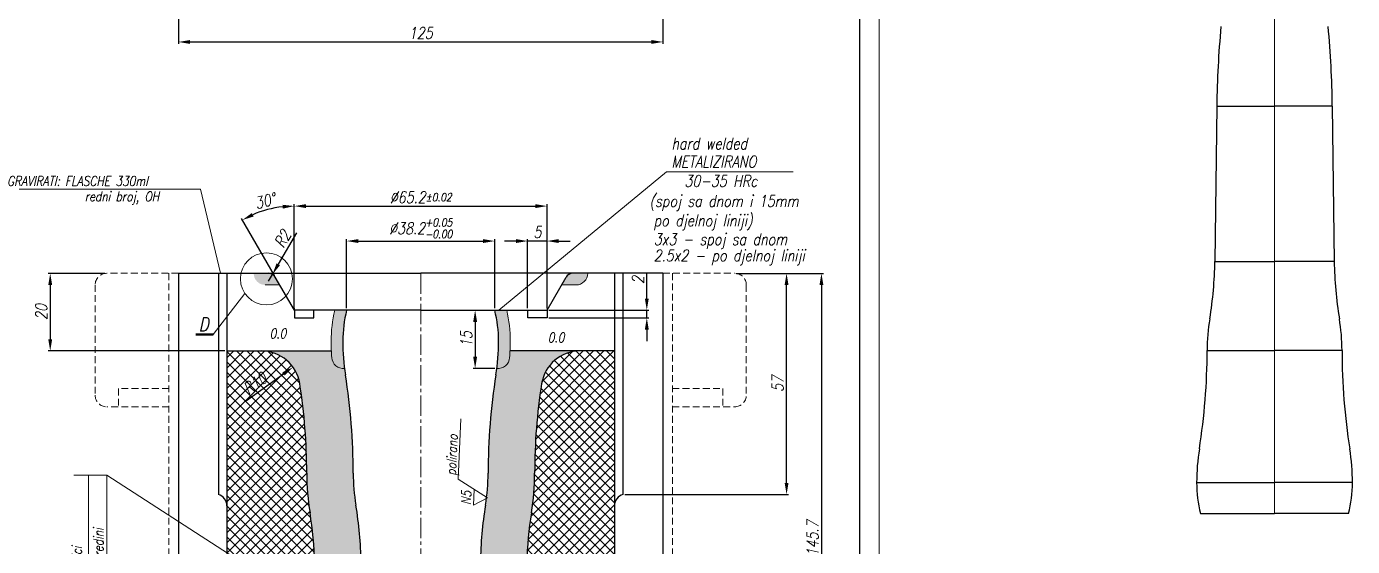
# Model space of a CAD drawing. Extents: x 176 to 1002, y 12 to 613.
# Drawn here: x 659.5 to 1001.6, y 272.7 to 406.7 of the extents above; entities that cross this region are included whole.
import ezdxf

# ---------------------------------------------------------------- set-up
doc = ezdxf.new("R2010")
doc.units = 0
doc.header["$LTSCALE"] = 7
doc.header["$MEASUREMENT"] = 0
doc.linetypes.add('CENTER2', pattern=[1.125, 0.75, -0.125, 0.125, -0.125])
doc.linetypes.add('HIDDEN', pattern=[0.375, 0.25, -0.125])
doc.layers.get('0').update_dxf_attribs({"linetype": 'CONTINUOUS', "lineweight": 15})
for name, color, linetype, lineweight in [('1', 1, 'CENTER2', 15), ('2', 2, 'HIDDEN', 15), ('3', 3, 'CONTINUOUS', 30), ('4', 5, 'CONTINUOUS', 50), ('8', 252, 'CONTINUOUS', 15)]:
    doc.layers.add(name, color=color, linetype=linetype, lineweight=lineweight)
doc.styles.add('ITALICT', font='ITALICT.shx', dxfattribs={"width": 0.8, "height": 3})
doc.dimstyles.get("Standard").update_dxf_attribs({"dimtxt": 3, "dimasz": 3, "dimexe": 0.5, "dimexo": 0.5, "dimgap": 0.8, "dimtad": 1, "dimdsep": 46, "dimtxsty": 'ITALICT', "dimcen": 0.09, "dimazin": 2, "dimtfac": 1, "dimtmove": 0, "dimatfit": 3, "dimfxl": 1, "dimtolj": 1, "dimtzin": 0, "dimarcsym": 0})

# ---------------------------------------------------------------- blocks, each defined once
blk = doc.blocks.new('*D15')
at = {"color": 0, "lineweight": -2, "transparency": 16777216}
for p, q in [((728.56, 334.12), (728.56, 360.94)), ((731.56, 360.44), (790.76, 360.44)), ((793.76, 334.12), (793.76, 360.94))]:
    blk.add_line(p, q, dxfattribs=at)
at = {"color": 0, "transparency": 16777216}
for points in [[(731.56, 360.94), (731.56, 359.94), (728.56, 360.44)], [(790.76, 360.94), (790.76, 359.94), (793.76, 360.44)]]:
    blk.add_solid(points, dxfattribs=at)
at = {"color": 0, "transparency": 16777216, "insert": (761.16, 362.74), "char_height": 3, "attachment_point": 5, "style": 'ITALICT'}
blk.add_mtext('\\A1;%%c65.2{}{\\H0.71x;\\C3;%%p0.02}', dxfattribs=at)
blk = doc.blocks.new('*D36')
at = {"color": 0, "lineweight": -2, "transparency": 16777216}
for p, q in [((842.66, 343.12), (856.06, 343.12)), ((855.56, 289.12), (855.56, 340.12)), ((813.85, 286.12), (856.06, 286.12))]:
    blk.add_line(p, q, dxfattribs=at)
at = {"color": 0, "transparency": 16777216}
for points in [[(855.06, 340.12), (856.06, 340.12), (855.56, 343.12)], [(855.06, 289.12), (856.06, 289.12), (855.56, 286.12)]]:
    blk.add_solid(points, dxfattribs=at)
at = {"color": 0, "transparency": 16777216, "insert": (853.26, 314.62), "char_height": 3, "attachment_point": 5, "rotation": 90, "style": 'ITALICT'}
blk.add_mtext('\\A1;57', dxfattribs=at)
blk = doc.blocks.new('*D39')
at = {"color": 0, "lineweight": -2, "transparency": 16777216}
for p, q in [((842.66, 343.12), (865.06, 343.12)), ((864.56, 340.12), (864.56, 200.42)), ((769.61, 197.42), (865.06, 197.42))]:
    blk.add_line(p, q, dxfattribs=at)
at = {"color": 0, "transparency": 16777216}
for points in [[(864.06, 340.12), (865.06, 340.12), (864.56, 343.12)], [(864.06, 200.42), (865.06, 200.42), (864.56, 197.42)]]:
    blk.add_solid(points, dxfattribs=at)
at = {"color": 0, "transparency": 16777216, "insert": (862.26, 274.77), "char_height": 3, "attachment_point": 5, "rotation": 90, "style": 'ITALICT'}
blk.add_mtext('\\A1;145.7', dxfattribs=at)
blk = doc.blocks.new('*D40')
at = {"color": 0, "lineweight": -2, "transparency": 16777216}
for p, q in [((679.66, 343.12), (665.08, 343.12)), ((665.58, 340.12), (665.58, 326.12)), ((710.66, 323.12), (665.08, 323.12))]:
    blk.add_line(p, q, dxfattribs=at)
at = {"color": 0, "transparency": 16777216}
for points in [[(665.08, 340.12), (666.08, 340.12), (665.58, 343.12)], [(665.08, 326.12), (666.08, 326.12), (665.58, 323.12)]]:
    blk.add_solid(points, dxfattribs=at)
at = {"color": 0, "transparency": 16777216, "insert": (663.28, 333.12), "char_height": 3, "attachment_point": 5, "rotation": 90, "style": 'ITALICT'}
blk.add_mtext('\\A1;20', dxfattribs=at)
blk = doc.blocks.new('*D54')
at = {"color": 0, "lineweight": -2, "transparency": 16777216}
for p, q in [((742.06, 334.12), (742.06, 351.94)), ((745.06, 351.44), (777.26, 351.44)), ((780.26, 334.12), (780.26, 351.94))]:
    blk.add_line(p, q, dxfattribs=at)
at = {"color": 0, "transparency": 16777216}
for points in [[(745.06, 351.94), (745.06, 350.94), (742.06, 351.44)], [(777.26, 351.94), (777.26, 350.94), (780.26, 351.44)]]:
    blk.add_solid(points, dxfattribs=at)
at = {"color": 0, "transparency": 16777216, "insert": (761.16, 354.72), "char_height": 3, "attachment_point": 5, "style": 'ITALICT'}
blk.add_mtext('\\A1;%%c38.2{}{\\H0.71x;\\C3;\\S+0.05^ -0.00;}', dxfattribs=at)
blk = doc.blocks.new('*D85')
at = {"color": 0, "lineweight": -2, "transparency": 16777216}
for p, q in [((698.66, 509.57), (698.66, 402.24)), ((823.66, 509.57), (823.66, 402.24)), ((701.66, 402.74), (820.66, 402.74))]:
    blk.add_line(p, q, dxfattribs=at)
at = {"color": 0, "transparency": 16777216}
for points in [[(701.66, 403.24), (701.66, 402.24), (698.66, 402.74)], [(820.66, 403.24), (820.66, 402.24), (823.66, 402.74)]]:
    blk.add_solid(points, dxfattribs=at)
at = {"color": 0, "transparency": 16777216, "insert": (761.16, 405.04), "char_height": 3, "attachment_point": 5, "style": 'ITALICT'}
blk.add_mtext('\\A1;125', dxfattribs=at)
blk = doc.blocks.new('*D86')
at = {"color": 0, "lineweight": -2, "transparency": 16777216}
for p, q in [((728.56, 334.62), (728.56, 360.95)), ((723.41, 342.55), (714.9, 357.29))]:
    blk.add_line(p, q, dxfattribs=at)
blk.add_arc((728.56, 333.62), 26.83, 96.4093, 113.5907, dxfattribs=at)
at = {"color": 0, "transparency": 16777216}
for points in [[(725.54, 360.78), (725.6, 359.79), (728.56, 360.45)], [(718.05, 357.76), (717.6, 358.66), (715.15, 356.86)]]:
    blk.add_solid(points, dxfattribs=at)
at = {"color": 0, "transparency": 16777216, "insert": (721.02, 361.76), "char_height": 3, "attachment_point": 5, "rotation": 15, "style": 'ITALICT'}
blk.add_mtext('\\A1;30°', dxfattribs=at)
blk = doc.blocks.new('*D91')
at = {"color": 0, "lineweight": -2, "transparency": 16777216}
for p, q in [((819.5, 336.62), (819.5, 343.16)), ((794.26, 333.62), (820, 333.62)), ((819.5, 331.62), (819.5, 333.62)), ((794.26, 331.62), (820, 331.62)), ((819.5, 328.62), (819.5, 325.62))]:
    blk.add_line(p, q, dxfattribs=at)
at = {"color": 0, "transparency": 16777216}
for points in [[(819, 336.62), (820, 336.62), (819.5, 333.62)], [(819, 328.62), (820, 328.62), (819.5, 331.62)]]:
    blk.add_solid(points, dxfattribs=at)
at = {"color": 0, "transparency": 16777216, "insert": (817.2, 341.39), "char_height": 3, "attachment_point": 5, "rotation": 90, "style": 'ITALICT'}
blk.add_mtext('\\A1;2', dxfattribs=at)
blk = doc.blocks.new('*D92')
at = {"color": 0, "lineweight": -2, "transparency": 16777216}
for p, q in [((785.76, 351.44), (782.76, 351.44)), ((788.76, 334.12), (788.76, 351.94)), ((793.76, 351.44), (788.76, 351.44)), ((793.76, 334.12), (793.76, 351.94)), ((796.76, 351.44), (799.76, 351.44))]:
    blk.add_line(p, q, dxfattribs=at)
at = {"color": 0, "transparency": 16777216}
for points in [[(785.76, 351.94), (785.76, 350.94), (788.76, 351.44)], [(796.76, 351.94), (796.76, 350.94), (793.76, 351.44)]]:
    blk.add_solid(points, dxfattribs=at)
at = {"color": 0, "transparency": 16777216, "insert": (791.26, 353.74), "char_height": 3, "attachment_point": 5, "style": 'ITALICT'}
blk.add_mtext('\\A1;5', dxfattribs=at)
blk = doc.blocks.new('*D93')
at = {"color": 0, "lineweight": -2, "transparency": 16777216}
for p, q in [((775.21, 330.62), (775.21, 321.62)), ((780.32, 318.62), (774.71, 318.62))]:
    blk.add_line(p, q, dxfattribs=at)
at = {"color": 0, "transparency": 16777216}
for points in [[(774.71, 330.62), (775.71, 330.62), (775.21, 333.62)], [(774.71, 321.62), (775.71, 321.62), (775.21, 318.62)]]:
    blk.add_solid(points, dxfattribs=at)
at = {"color": 0, "transparency": 16777216, "insert": (772.91, 326.12), "char_height": 3, "attachment_point": 5, "rotation": 90, "style": 'ITALICT'}
blk.add_mtext('\\A1;15', dxfattribs=at)
blk = doc.blocks.new('*D98')
at = {"color": 0, "lineweight": -2, "transparency": 16777216}
blk.add_line((716.19, 310.32), (725.77, 317.2), dxfattribs=at)
at = {"color": 0, "transparency": 16777216}
blk.add_solid([(725.48, 317.61), (726.06, 316.8), (728.21, 318.95)], dxfattribs=at)
at = {"color": 0, "transparency": 16777216, "insert": (718.42, 314.76), "char_height": 3, "attachment_point": 5, "rotation": 35.681, "style": 'ITALICT'}
blk.add_mtext('\\A1;R10', dxfattribs=at)
blk = doc.blocks.new('*D102')
at = {"color": 0, "lineweight": -2, "transparency": 16777216}
for p, q in [((729.12, 353.59), (724.42, 345.45)), ((721.92, 341.12), (722.92, 342.85))]:
    blk.add_line(p, q, dxfattribs=at)
at = {"color": 0, "transparency": 16777216}
blk.add_solid([(723.99, 345.7), (724.86, 345.2), (722.92, 342.85)], dxfattribs=at)
at = {"color": 0, "transparency": 16777216, "insert": (725.53, 351.97), "char_height": 3, "attachment_point": 5, "rotation": 60, "style": 'ITALICT'}
blk.add_mtext('\\A1;R2', dxfattribs=at)

msp = doc.modelspace()

# ---------------------------------------------------------------- hatches: boundary and pattern name
h = msp.add_hatch(color=256)
h.dxf.hatch_style = 1
h.paths.add_polyline_path([(723.6568, 342.121, 0.26794919), (721.9247, 343.121), (718.0794, 343.121, 0.41421356), (721.0794, 340.121), (724.8115, 340.121)])
h.paths.add_polyline_path([(804.2491, 343.121), (800.4038, 343.121, 0.26794919), (798.6717, 342.121), (797.517, 340.121), (801.2491, 340.121, 0.41421356)])
h = msp.add_hatch(color=256)
h.dxf.hatch_style = 1
h.paths.add_polyline_path([(742.0642, 333.621), (738.9774, 333.621, 0.05688735), (738.0642, 325.621, 0.01826869), (738.219, 321.3869, 0.4222253), (741.5115, 318.621, -0.03191554), (741.0642, 325.621, -0.06225775)])
h.paths.add_polyline_path([(781.2642, 325.621, -0.03191554), (780.817, 318.621, 0.4222253), (784.1095, 321.3869, 0.01826869), (784.2642, 325.621, 0.05688735), (783.3511, 333.621), (780.2642, 333.621, -0.06225775)])
at = {"layer": '8'}
h = msp.add_hatch(dxfattribs=at)
h.set_pattern_fill('ANSI37', color=256, scale=15)
h.paths.add_polyline_path([(731.7642, 291.621, 0.03900756), (729.963, 314.6742, 0.36924002), (720.0844, 323.121), (711.1642, 323.121), (711.1642, 271.1436), (733.915, 256.4845), (733.7652, 268.471, 0.03825656), (732.6109, 281.4098, -0.04138636)])
h.paths.add_polyline_path([(733.915, 256.4845), (711.1642, 271.1436), (711.1642, 192.9876), (736.0126, 183.4583), (735.8649, 197.4947, 0.02019685), (735.3799, 207.0114, -0.0197033), (734.2652, 228.471)])
h.paths.add_polyline_path([(736.0126, 183.4583), (711.1642, 192.9876), (711.1642, 143.221), (726.3304, 143.221, 0.41729991), (736.3298, 153.3263)])
h.paths.add_polyline_path([(723.5862, 237.5155), (723.5862, 247.244), (719.0862, 247.244), (719.0862, 237.5155)], flags=24)
h.paths.add_polyline_path([(723.5554, 157.0764), (728.7118, 150.0692), (732.3362, 152.7364), (727.1798, 159.7436)], flags=24)
h.paths.add_polyline_path([(716.1969, 310.3911), (723.2637, 315.4656), (720.639, 319.1208), (713.5721, 314.0464)], flags=24)
h = msp.add_hatch(dxfattribs=at)
h.set_pattern_fill('DOTS', color=256, scale=15)
h.paths.add_polyline_path([(743.7642, 291.621, 0.03964348), (741.7536, 316.9405, -0.00771817), (741.5115, 318.621, -0.4222253), (738.219, 321.3869, -0.0074876), (738.1181, 323.121), (720.0844, 323.121, -0.36924002), (729.963, 314.6742, -0.03900756), (731.7642, 291.621, 0.04138636), (732.6109, 281.4098, -0.03825656), (733.7652, 268.471), (734.2652, 228.471, 0.0197033), (735.3799, 207.0114, -0.02019685), (735.8649, 197.4947), (735.8735, 196.6787), (739.2012, 196.6787, -1), (739.2012, 188.7527), (735.9569, 188.7527), (735.9998, 184.6787), (739.2012, 184.6787, -1), (739.2012, 176.7527), (736.0832, 176.7527), (736.3298, 153.3263, -0.41729991), (726.3304, 143.221), (745.4367, 143.221), (745.3907, 147.5896, -0.41421356), (748.359, 150.621), (747.8642, 197.621, 0.02019685), (747.33, 208.1055, -0.0197033), (746.2642, 228.621), (745.7642, 268.621, 0.03825656), (744.447, 283.3862, -0.04138636)])
h.paths.add_polyline_path([(739.2012, 196.6787), (735.8735, 196.6787), (735.9569, 188.7527), (739.2012, 188.7527, 1)], flags=17)
h.paths.add_polyline_path([(743.1642, 180.7157), (736.0126, 183.4583), (736.0832, 176.7527), (739.2012, 176.7527, 0.41421356)], flags=17)
h.paths.add_polyline_path([(739.2012, 184.6787), (735.9998, 184.6787), (736.0126, 183.4583), (743.1642, 180.7157, 0.41421356)], flags=17)
h.paths.add_polyline_path([(739.3278, 244.0909), (739.3278, 251.4325), (736.7028, 251.4325), (736.7028, 244.0909)], flags=24)
h.paths.add_polyline_path([(741.4301, 235.1962), (741.4301, 243.3033), (737.6801, 243.3033), (737.6801, 235.1962)], flags=24)
h = msp.add_hatch(dxfattribs=at)
h.set_pattern_fill('DOTS', color=256, scale=15)
h.paths.add_polyline_path([(790.5642, 291.621, -0.03900756), (792.3655, 314.6742, -0.36924002), (802.2441, 323.121), (784.2103, 323.121, -0.0074876), (784.1095, 321.3869, -0.4222253), (780.817, 318.621, -0.00771817), (780.5749, 316.9405, 0.03964348), (778.5642, 291.621, -0.03136627), (778.1715, 285.3663), (778.3605, 285.2457), (778.1413, 285.1318, -0.00882493), (777.8814, 283.3862, 0.03825656), (776.5642, 268.621), (776.0642, 228.621, -0.0197033), (774.9985, 208.1055, 0.02019685), (774.4642, 197.621), (773.9695, 150.621, -0.41421356), (776.9378, 147.5896), (776.8918, 143.221), (795.9981, 143.221, -0.41729991), (785.9986, 153.3263), (786.2452, 176.7527), (783.1272, 176.7527, -1), (783.1272, 184.6787), (786.3287, 184.6787), (786.3715, 188.7527), (783.1272, 188.7527, -1), (783.1272, 196.6787), (786.455, 196.6787), (786.4636, 197.4947, -0.02019685), (786.9485, 207.0114, 0.0197033), (788.0633, 228.471), (788.5633, 268.471, -0.03825656), (789.7176, 281.4098, 0.04138636)])
h.paths.add_polyline_path([(786.3287, 184.6787), (783.1272, 184.6787, 1), (783.1272, 176.7527), (786.2452, 176.7527)], flags=17)
h.paths.add_polyline_path([(786.455, 196.6787), (783.1272, 196.6787, 1), (783.1272, 188.7527), (786.3715, 188.7527)], flags=17)
h.paths.add_polyline_path([(785.1841, 235.1962), (785.1841, 243.3033), (781.4341, 243.3033), (781.4341, 235.1962)], flags=24)
h.paths.add_polyline_path([(783.0817, 244.0909), (783.0817, 251.4325), (780.4567, 251.4325), (780.4567, 244.0909)], flags=24)
h = msp.add_hatch(dxfattribs=at)
h.set_pattern_fill('ANSI37', color=256, scale=15)
h.paths.add_polyline_path([(811.1642, 323.121), (802.2441, 323.121, 0.36924002), (792.3655, 314.6742, 0.03900756), (790.5642, 291.621, -0.04138636), (789.7176, 281.4098, 0.03825656), (788.5633, 268.471), (788.0633, 228.471, -0.0197033), (786.9485, 207.0114, 0.02019685), (786.4636, 197.4947), (785.9986, 153.3263, 0.41729991), (795.9981, 143.221), (811.1642, 143.221)])
h.paths.add_polyline_path([(804.2179, 237.5155), (804.2179, 247.244), (799.7179, 247.244), (799.7179, 237.5155)], flags=24)

# ---------------------------------------------------------------- linework, layer by layer
for p, q in [((879.4079, 612.9628), (879.4079, 12.3608)), ((981.4596, 281.1949), (981.4596, 479.1949)), ((824.6164, 369.2319), (781.2817, 333.621)), ((857.2871, 369.2319), (824.6164, 369.2319)), ((654.5881, 364.846), (704.3573, 364.846)), ((704.3573, 364.846), (709.5363, 343.121)), ((721.0794, 340.121), (724.8115, 340.121)), ((801.2491, 340.121), (797.517, 340.121)), ((715.8269, 337.9113), (707.6362, 327.4)), ((728.5642, 334.121), (728.5642, 333.621)), ((793.7642, 333.621), (793.7642, 334.121)), ((770.8425, 290.0395), (771.5283, 305.6015)), ((671.671, 291.0956), (680.199, 291.0956)), ((675.4528, 232.5317), (675.4528, 291.0956)), ((680.199, 291.0956), (680.199, 232.5744)), ((680.199, 291.0956), (739.8911, 252.6339)), ((770.8425, 290.0395), (778.3605, 285.2457)), ((774.8054, 283.3969), (774.9819, 287.4001)), ((778.3605, 285.2457), (774.8054, 283.3969))]:
    msp.add_line(p, q)
msp.add_circle((721.3659, 341.696), 6.7086)
for centre, radius, start, end in [((801.2491, 343.121), 3, 270, 0), ((773.5642, 325.621), 35.5, 166.976415, 180), ((748.7642, 325.621), 35.5, 0, 13.023585), ((796.0642, 325.621), 58, 180, 184.18641), ((726.2642, 325.621), 58, 355.81359, 0), ((741.211, 321.6059), 3, 184.18641, 275.749216), ((781.1175, 321.6059), 3, 264.250784, 355.81359)]:
    msp.add_arc(centre, radius, start, end)
at = {"layer": '1'}
msp.add_line((761.1642, 343.121), (761.1642, 118.221), dxfattribs=at)
at = {"layer": '2'}
for p, q in [((698.6642, 343.121), (680.1642, 343.121)), ((696.2142, 343.121), (696.2142, 267.721)), ((823.6642, 343.121), (842.1642, 343.121)), ((826.1142, 343.121), (826.1142, 267.721)), ((677.1642, 340.121), (677.1642, 311.721)), ((845.1642, 340.121), (845.1642, 311.721)), ((696.2142, 313.421), (683.2142, 313.421)), ((683.2142, 313.421), (683.2142, 308.721)), ((826.1142, 313.421), (839.1142, 313.421)), ((839.1142, 313.421), (839.1142, 308.721)), ((696.2142, 308.721), (680.1642, 308.721)), ((826.1142, 308.721), (842.1642, 308.721))]:
    msp.add_line(p, q, dxfattribs=at)
for centre, start, end in [((680.1642, 340.121), 90, 180), ((842.1642, 340.121), 0, 90), ((680.1642, 311.721), 180, 270), ((842.1642, 311.721), 270, 0)]:
    msp.add_arc(centre, 3, start, end, dxfattribs=at)
at = {"layer": '3'}
for p, q in [((874.4079, 607.9628), (874.4079, 17.3608)), ((966.5596, 386.1949), (966.0596, 346.1949)), ((966.5596, 386.1949), (981.4596, 386.1949)), ((996.3596, 386.1949), (981.4596, 386.1949)), ((996.3596, 386.1949), (996.8596, 346.1949)), ((966.0596, 346.1949), (981.4596, 346.1949)), ((996.8596, 346.1949), (981.4596, 346.1949)), ((698.6642, 343.121), (698.6642, 118.221)), ((698.6642, 343.121), (761.1642, 343.121)), ((708.9804, 343.121), (708.9804, 286.121)), ((711.1642, 343.121), (711.1642, 118.221)), ((728.5642, 333.621), (723.6568, 342.121)), ((823.6642, 343.121), (761.1642, 343.121)), ((793.7642, 333.621), (798.6717, 342.121)), ((811.1642, 343.121), (811.1642, 118.221)), ((813.3481, 343.121), (813.3481, 286.121)), ((823.6642, 343.121), (823.6642, 118.221)), ((761.1642, 333.621), (728.5642, 333.621)), ((728.5642, 333.621), (728.5642, 331.621)), ((733.5642, 331.621), (733.5642, 333.621)), ((761.1642, 333.621), (793.7642, 333.621)), ((788.7642, 331.621), (788.7642, 333.621)), ((793.7642, 333.621), (793.7642, 331.621)), ((728.5642, 331.621), (733.5642, 331.621)), ((793.7642, 331.621), (788.7642, 331.621)), ((711.1642, 323.121), (738.1181, 323.121)), ((811.1642, 323.121), (784.2103, 323.121)), ((964.0596, 323.1949), (981.4596, 323.1949)), ((998.8596, 323.1949), (981.4596, 323.1949)), ((961.3596, 289.1949), (981.4596, 289.1949)), ((1001.5596, 289.1949), (981.4596, 289.1949)), ((962.3596, 281.1949), (981.4596, 281.1949)), ((1000.5596, 281.1949), (981.4596, 281.1949))]:
    msp.add_line(p, q, dxfattribs=at)
for centre, radius, start, end in [((1227.2971, 382.9357), 260.7579, 174.768761, 179.28384), ((735.6221, 382.9357), 260.7579, 0.71616, 5.231239), ((869.0546, 347.4075), 97.0126, 350.520355, 359.28384), ((1093.8646, 347.4075), 97.0126, 180.71616, 189.479645), ((721.9247, 341.121), 2, 30, 90), ((800.4038, 341.121), 2, 90, 150), ((773.5642, 325.621), 32.5, 165.749967, 180), ((748.7642, 325.621), 32.5, 0, 14.250033), ((1014.0596, 323.1949), 50, 170.520355, 180), ((948.8596, 323.1949), 50, 0, 9.479645), ((796.0642, 325.621), 55, 180, 189.080861), ((726.2642, 325.621), 55, 350.919139, 0), ((720.0844, 313.121), 10, 8.935344, 90), ((802.2441, 313.121), 10, 90, 171.064656), ((803.6355, 323.1949), 160.4241, 350.919139, 0), ((1159.2837, 323.1949), 160.4241, 180, 189.080861), ((583.3402, 291.621), 160.4241, 0, 9.080861), ((938.9883, 291.621), 160.4241, 170.919139, 180), ((583.3402, 291.621), 148.4241, 0, 8.935344), ((938.9883, 291.621), 148.4241, 171.064656, 180), ((1016.3596, 289.1949), 55, 170.919139, 180), ((946.5596, 289.1949), 55, 0, 9.080861), ((793.7642, 291.621), 62, 180, 189.479645), ((793.7642, 291.621), 50, 180, 189.479645), ((728.5642, 291.621), 50, 350.520355, 0), ((728.5642, 291.621), 62, 350.520355, 360), ((993.8596, 289.1949), 32.5, 180, 194.250033), ((969.0596, 289.1949), 32.5, 345.749967, 0), ((708.1642, 283.2342), 3, 0, 74.213144), ((814.1642, 283.2342), 3, 105.786856, 180), ((648.7592, 267.4085), 85.0126, 0.71616, 9.479645), ((648.7592, 267.4085), 97.0126, 0.71616, 9.479645), ((873.5692, 267.4085), 97.0126, 170.520355, 179.28384), ((873.5692, 267.4085), 85.0126, 170.520355, 179.28384)]:
    msp.add_arc(centre, radius, start, end, dxfattribs=at)
at = {"layer": '4'}
msp.add_line((707.6362, 327.4), (703.1598, 327.4), dxfattribs=at)

# ---------------------------------------------------------------- texts
at = {"style": 'ITALICT', "width": 0.8}
for s, height, p in [('METALIZIRANO', 3, (825.8535, 370.4312)), ('GRAVIRATI: FLASCHE 330ml', 2.5, (654.4611, 365.662)), ('30-35 HRc', 3, (829.2144, 365.4229)), ('redni broj, OH', 2.5, (674.4896, 361.6768)), ('(spoj sa dnom i 15mm', 3, (820.1978, 360.2503)), ('po djelnoj liniji)', 3, (821.2702, 355.2489)), ('3x3 - spoj sa dnom', 3, (821.2702, 350.4161)), ('2.5x2 - po djelnoj liniji', 3, (821.2702, 346.2141)), ('D', 3.5, (703.9033, 328.2139)), ('0.0', 2.5, (722.194, 326.362)), ('0.0', 2.5, (793.9629, 325.3391))]:
    msp.add_text(s, height=height, dxfattribs=at).set_placement(p)
for s, rotation, p in [('polirano', 87.476713, (770.214, 290.9526)), ('N5', 87.476713, (774.0633, 283.4242)), ('od 0.0 na -0.2      u sredini', 90, (679.2914, 233.4684)), ('Glodati na muškoj polovici', 90, (673.712, 236.8397))]:
    msp.add_text(s, height=2.5, rotation=rotation, dxfattribs=at).set_placement(p)
at = {"layer": '8', "style": 'ITALICT', "width": 0.8}
msp.add_text('hard welded', height=3, dxfattribs=at).set_placement((825.8535, 375.0507))

# ---------------------------------------------------------------- dimensions: what is measured, and where the dimension line sits
for base, p1, p2, picture, middle in [((823.6642, 402.7382), (698.6642, 510.0745), (823.6642, 510.0745), '*D85', (761.1642, 405.0382)), ((788.7642, 351.4384), (793.7642, 333.621), (788.7642, 333.621), '*D92', (791.2642, 353.7384))]:
    dim = msp.add_linear_dim(base=base, p1=p1, p2=p2, dimstyle='Standard')
    dim.commit()
    dim.dimension.update_dxf_attribs({"geometry": picture, "text_midpoint": middle})
dim = msp.add_angular_dim_2l(base=(723.9049, 360.0457), line1=((728.5642, 334.121), (728.5642, 333.621)), line2=((728.5642, 333.621), (723.6568, 342.121)), dimstyle='Standard')
dim.commit()
dim.dimension.update_dxf_attribs({"geometry": '*D86', "text_midpoint": (721.0242, 361.7607)})
dim = msp.add_linear_dim(base=(793.7642, 360.4384), p1=(728.5642, 333.621), p2=(793.7642, 333.621), text='%%c<>{}{\\H0.71x;\\C3;%%p0.02}', dimstyle='Standard', override={"dimtp": 0.02, "dimtm": 0.02, "dimtdec": 2, "dimtmove": 0, "dimtzin": 0})
dim.commit()
dim.dimension.update_dxf_attribs({"geometry": '*D15', "text_midpoint": (761.1642, 360.4384), "dimtype": 160})
dim = msp.add_linear_dim(base=(780.2642, 351.4384), p1=(742.0642, 333.621), p2=(780.2642, 333.621), text='%%c<>{}{\\H0.71x;\\C3;\\S+0.05^ -0.00;}', dimstyle='Standard', override={"dimtp": 0.05, "dimtm": 0, "dimtdec": 2, "dimtmove": 0, "dimtzin": 0})
dim.commit()
dim.dimension.update_dxf_attribs({"geometry": '*D54', "text_midpoint": (761.1642, 354.7234)})
dim = msp.add_radius_dim(center=(721.9247, 341.121), mpoint=(722.9247, 342.8531), dimstyle='Standard')
dim.commit()
dim.dimension.update_dxf_attribs({"geometry": '*D102', "text_midpoint": (725.5328, 351.9705)})
for base, p1, p2, picture, middle in [((665.5849, 323.121), (680.1642, 343.121), (711.1642, 323.121), '*D40', (663.2849, 333.121)), ((775.2101, 318.621), (775.2101, 333.621), (780.817, 318.621), '*D93', (772.9101, 326.121))]:
    dim = msp.add_linear_dim(base=base, p1=p1, p2=p2, angle=90, dimstyle='Standard')
    dim.commit()
    dim.dimension.update_dxf_attribs({"geometry": picture, "text_midpoint": middle})
dim = msp.add_linear_dim(base=(864.56, 197.421), p1=(842.1642, 343.121), p2=(769.1142, 197.421), angle=90, dimstyle='Standard', override={"dimtmove": 0})
dim.commit()
dim.dimension.update_dxf_attribs({"geometry": '*D39', "text_midpoint": (864.56, 274.771), "dimtype": 160})
dim = msp.add_linear_dim(base=(819.4956, 331.621), p1=(793.7642, 333.621), p2=(793.7642, 331.621), angle=90, dimstyle='Standard')
dim.commit()
dim.dimension.update_dxf_attribs({"geometry": '*D91', "text_midpoint": (819.4956, 341.3925), "dimtype": 160})
dim = msp.add_linear_dim(base=(855.56, 343.121), p1=(813.3481, 286.121), p2=(842.1642, 343.121), angle=90, dimstyle='Standard', override={"dimtmove": 0})
dim.commit()
dim.dimension.update_dxf_attribs({"geometry": '*D36', "text_midpoint": (853.26, 314.621)})
dim = msp.add_radius_dim(center=(720.0844, 313.121), mpoint=(728.2071, 318.9538), dimstyle='Standard')
dim.commit()
dim.dimension.update_dxf_attribs({"geometry": '*D98', "text_midpoint": (719.7594, 312.8877), "dimtype": 164})

doc.saveas('drawing.dxf')
